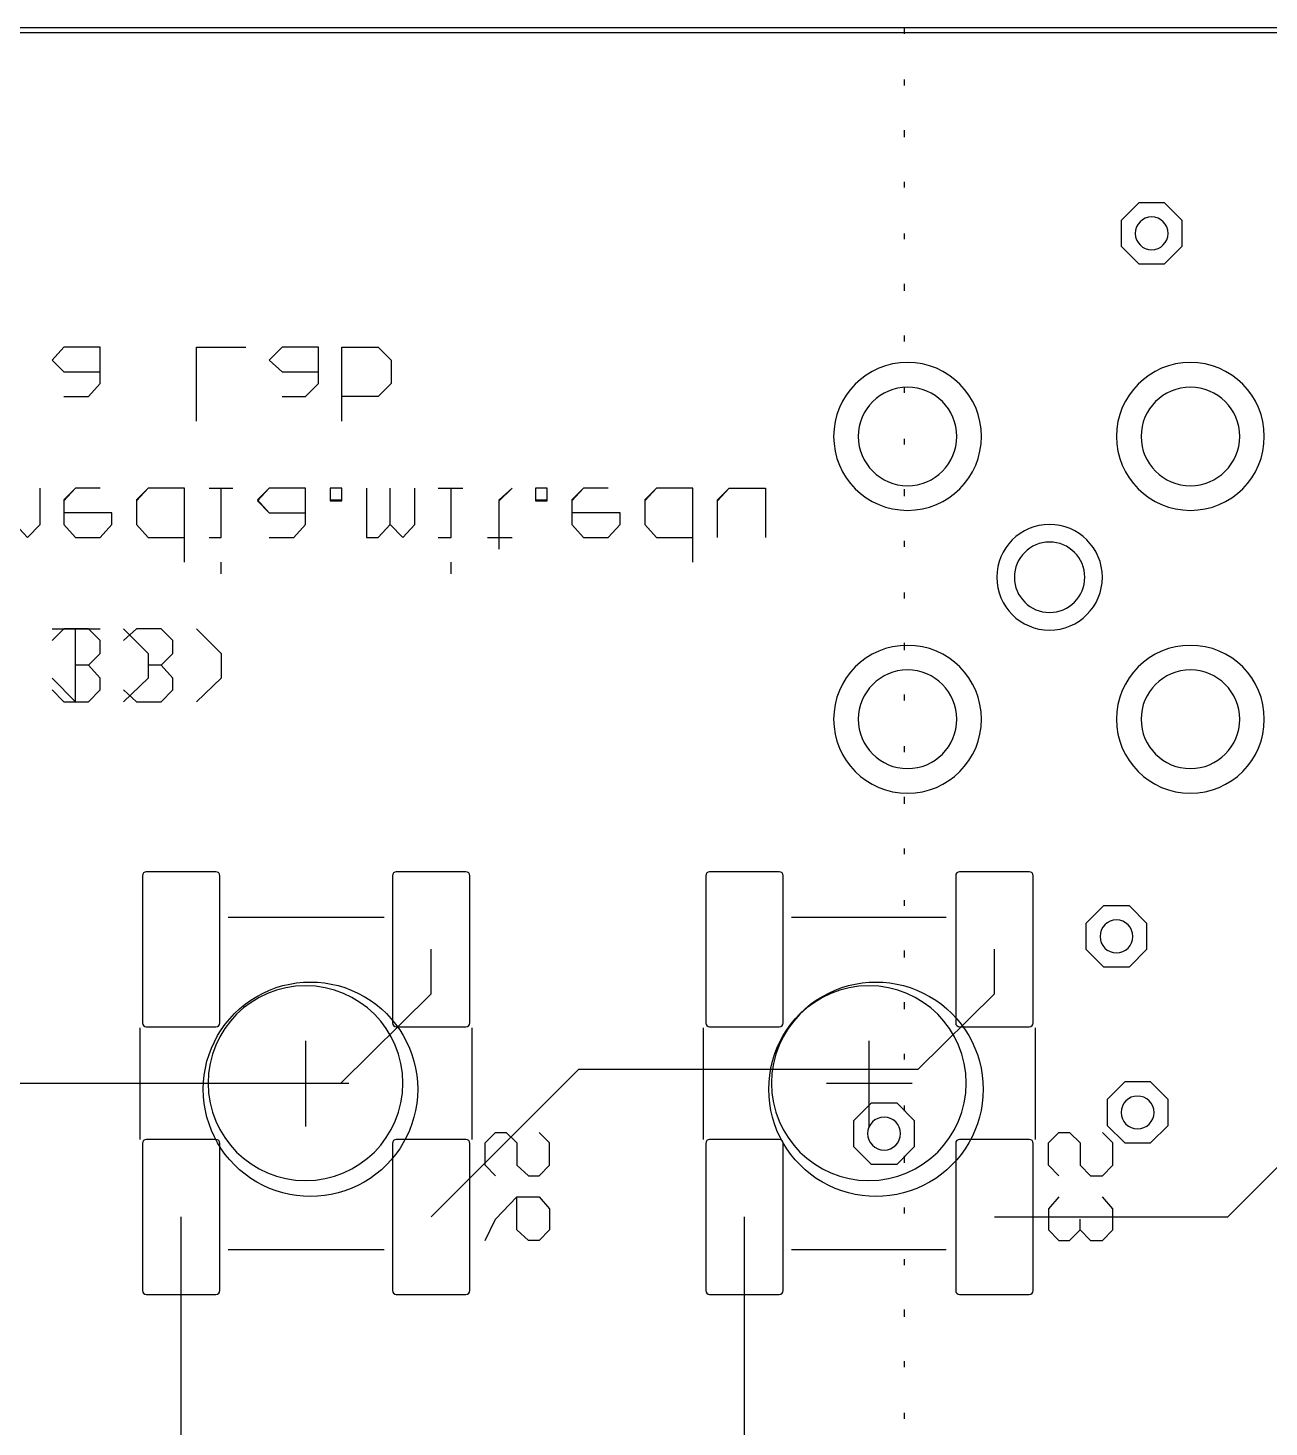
# Model space of a CAD drawing. Extents: x 82 to 213, y 78 to 137.
# Drawn here: x 114.01 to 136.4, y 111.71 to 136.94 of the extents above; entities that cross this region are included whole.
import ezdxf

# ---------------------------------------------------------------- set-up
doc = ezdxf.new("R2010")
doc.units = 0
for name, color, linetype in [('Circuit_2013-04-18', 7, 'CONTINUOUS'), ('Circuit_2013-08-08', 7, 'CONTINUOUS'), ('Cutout', 7, 'CONTINUOUS'), ('Holes', 7, 'CONTINUOUS')]:
    doc.layers.add(name, color=color, linetype=linetype)

msp = doc.modelspace()

# ---------------------------------------------------------------- linework, layer by layer
at = {"layer": 'Circuit_2013-04-18', "color": 7}
for points in [[(210.439, 136.941278), (83.481333, 136.941278)], [(134.831667, 133.469944), (134.514167, 133.787444), (134.0485, 133.787444), (133.731, 133.469944), (133.731, 133.004278), (134.0485, 132.686778), (134.514167, 132.686778), (134.831667, 133.004278), (134.831667, 133.469944), (134.831667, 133.469944)], [(134.577667, 133.237111), (134.577667, 133.237111)], [(130.767667, 129.575278), (130.767667, 129.575278)], [(131.212167, 129.575278), (131.212167, 129.575278)], [(135.868833, 129.575278), (135.868833, 129.575278)], [(136.313333, 129.575278), (136.313333, 129.575278)], [(133.074833, 127.035278), (133.074833, 127.035278)], [(133.392333, 127.035278), (133.392333, 127.035278)], [(130.767667, 124.474111), (130.767667, 124.474111)], [(131.212167, 124.474111), (131.212167, 124.474111)], [(135.868833, 124.474111), (135.868833, 124.474111)], [(136.313333, 124.474111), (136.313333, 124.474111)], [(116.078, 121.652594), (116.078, 118.998294), (116.078, 118.998294)], [(117.40515, 121.722444), (116.14785, 121.722444)], [(117.475, 118.998294), (117.475, 121.652594)], [(120.5865, 121.652594), (120.5865, 118.998294), (120.5865, 118.998294)], [(121.91365, 121.722444), (120.65635, 121.722444)], [(121.9835, 118.998294), (121.9835, 121.652594)], [(126.238, 121.652594), (126.238, 118.998294), (126.238, 118.998294)], [(127.56515, 121.722444), (126.30785, 121.722444)], [(127.635, 118.998294), (127.635, 121.652594)], [(130.7465, 121.652594), (130.7465, 118.998294), (130.7465, 118.998294)], [(132.07365, 121.722444), (130.81635, 121.722444)], [(132.1435, 118.998294), (132.1435, 121.652594)], [(134.196667, 120.791111), (133.879167, 121.108611), (133.4135, 121.108611), (133.096, 120.791111), (133.096, 120.325444), (133.4135, 120.007944), (133.879167, 120.007944), (134.196667, 120.325444), (134.196667, 120.791111), (134.196667, 120.791111)], [(133.942667, 120.558278), (133.942667, 120.558278)], [(116.14785, 118.928444), (117.40515, 118.928444)], [(120.65635, 118.928444), (121.91365, 118.928444)], [(126.30785, 118.928444), (127.56515, 118.928444)], [(130.81635, 118.928444), (132.07365, 118.928444)], [(119.020167, 118.674444), (119.020167, 117.129278)], [(129.180167, 118.674444), (129.180167, 117.129278)], [(118.258167, 117.912444), (119.803333, 117.912444)], [(128.418167, 117.912444), (129.963333, 117.912444)], [(134.577667, 117.616111), (134.260167, 117.933611), (133.7945, 117.933611), (133.477, 117.616111), (133.477, 117.150444), (133.7945, 116.832944), (134.260167, 116.832944), (134.577667, 117.150444), (134.577667, 117.616111), (134.577667, 117.616111)], [(130.005667, 117.235111), (129.688167, 117.552611), (129.2225, 117.552611), (128.905, 117.235111), (128.905, 116.769444), (129.2225, 116.451944), (129.688167, 116.451944), (130.005667, 116.769444), (130.005667, 117.235111), (130.005667, 117.235111)], [(134.323667, 117.383278), (134.323667, 117.383278)], [(116.078, 116.826594), (116.078, 114.172294), (116.078, 114.172294)], [(117.40515, 116.896444), (116.14785, 116.896444)], [(117.475, 114.172294), (117.475, 116.826594)], [(120.5865, 116.826594), (120.5865, 114.172294), (120.5865, 114.172294)], [(121.91365, 116.896444), (120.65635, 116.896444)], [(121.9835, 114.172294), (121.9835, 116.826594)], [(126.238, 116.826594), (126.238, 114.172294), (126.238, 114.172294)], [(127.56515, 116.896444), (126.30785, 116.896444)], [(127.635, 114.172294), (127.635, 116.826594)], [(129.751667, 117.002278), (129.751667, 117.002278)], [(130.7465, 116.826594), (130.7465, 114.172294), (130.7465, 114.172294)], [(132.07365, 116.896444), (130.81635, 116.896444)], [(132.1435, 114.172294), (132.1435, 116.826594)], [(116.14785, 114.102444), (117.40515, 114.102444)], [(120.65635, 114.102444), (121.91365, 114.102444)], [(126.30785, 114.102444), (127.56515, 114.102444)], [(130.81635, 114.102444), (132.07365, 114.102444)]]:
    msp.add_lwpolyline(points, dxfattribs=at)
at = {"layer": 'Circuit_2013-04-18', "color": 1}
for points in [[(129.921, 136.941278), (129.815167, 136.941278), (129.815167, 136.835444)], [(130.831167, 136.941278), (130.7465, 136.941278)], [(131.7625, 136.941278), (131.656667, 136.941278)], [(132.672667, 136.941278), (132.566833, 136.941278)], [(133.582833, 136.941278), (133.477, 136.941278)], [(134.493, 136.941278), (134.408333, 136.941278)], [(135.424333, 136.941278), (135.3185, 136.941278)], [(136.3345, 136.941278), (136.228667, 136.941278)], [(129.815167, 136.009944), (129.815167, 135.904111)], [(129.815167, 135.099778), (129.815167, 134.972778)], [(129.815167, 134.168444), (129.815167, 134.062611)], [(129.815167, 133.237111), (129.815167, 133.131278)], [(129.815167, 132.326944), (129.815167, 132.199944)], [(129.815167, 131.395611), (129.815167, 131.289778)], [(114.659833, 130.294944), (115.104333, 130.294944), (115.316, 130.527778), (115.316, 131.183944), (114.659833, 131.183944), (114.448167, 130.951111), (114.659833, 130.739444), (115.316, 130.739444)], [(117.051667, 129.850444), (117.051667, 131.183944), (117.940667, 131.183944)], [(118.596833, 130.294944), (119.020167, 130.294944), (119.253, 130.527778), (119.253, 131.183944), (118.596833, 131.183944), (118.364, 130.951111), (118.596833, 130.739444), (119.253, 130.739444)], [(119.676333, 129.850444), (119.676333, 131.183944), (120.3325, 131.183944), (120.565333, 130.951111), (120.565333, 130.527778), (120.3325, 130.294944), (119.676333, 130.294944)], [(129.815167, 130.464278), (129.815167, 130.358444)], [(129.815167, 129.532944), (129.815167, 129.427111)], [(113.792, 127.987778), (114.003667, 127.754944), (114.2365, 127.987778), (114.2365, 128.643944)], [(115.316, 128.643944), (114.8715, 128.643944), (114.659833, 128.432278), (114.659833, 127.987778), (114.8715, 127.754944), (115.316, 127.754944), (115.527667, 127.987778), (115.527667, 128.199444), (114.659833, 128.199444)], [(116.84, 127.310444), (116.84, 128.643944), (116.183833, 128.643944), (115.972167, 128.432278), (115.972167, 127.987778), (116.183833, 127.754944), (116.84, 127.754944)], [(117.2845, 127.754944), (117.496167, 127.754944), (117.496167, 128.643944)], [(117.2845, 128.643944), (117.707833, 128.643944)], [(118.364, 127.754944), (118.8085, 127.754944), (119.020167, 127.987778), (119.020167, 128.643944), (118.364, 128.643944), (118.152333, 128.432278), (118.364, 128.199444), (119.020167, 128.199444)], [(119.464667, 128.643944), (119.464667, 128.432278), (119.676333, 128.432278), (119.676333, 128.643944), (119.464667, 128.643944)], [(120.120833, 128.643944), (120.120833, 127.754944), (120.3325, 127.754944), (120.544167, 127.987778), (120.544167, 128.643944)], [(120.544167, 127.987778), (120.777, 127.754944), (120.988667, 127.987778), (120.988667, 128.643944)], [(121.412, 127.754944), (121.644833, 127.754944), (121.644833, 128.643944)], [(121.412, 128.643944), (121.8565, 128.643944)], [(122.512667, 127.543278), (122.512667, 128.432278), (122.7455, 128.643944)], [(123.168833, 128.643944), (123.168833, 128.432278), (123.3805, 128.432278), (123.3805, 128.643944), (123.168833, 128.643944)], [(124.481167, 128.643944), (124.036667, 128.643944), (123.825, 128.432278), (123.825, 127.987778), (124.036667, 127.754944), (124.481167, 127.754944), (124.692833, 127.987778), (124.692833, 128.199444), (123.825, 128.199444)], [(126.005167, 127.310444), (126.005167, 128.643944), (125.349, 128.643944), (125.137333, 128.432278), (125.137333, 127.987778), (125.349, 127.754944), (126.005167, 127.754944)], [(126.449667, 127.754944), (126.449667, 128.432278), (126.661333, 128.643944), (127.3175, 128.643944), (127.3175, 127.754944)], [(129.815167, 128.622778), (129.815167, 128.495778)], [(122.301, 127.754944), (122.7455, 127.754944)], [(129.815167, 127.691444), (129.815167, 127.585611)], [(117.496167, 127.098778), (117.496167, 127.310444)], [(121.644833, 127.098778), (121.644833, 127.310444)], [(129.815167, 126.760111), (129.815167, 126.654278)], [(115.104333, 125.447778), (115.316, 125.659444), (115.316, 125.892278), (115.104333, 126.103944), (114.659833, 126.103944), (114.448167, 125.892278)], [(115.739333, 126.103944), (116.183833, 125.659444), (116.183833, 125.214944), (115.739333, 124.791611)], [(129.815167, 125.849944), (129.815167, 125.722944)], [(114.448167, 125.003278), (114.659833, 124.791611), (115.104333, 124.791611), (115.316, 125.003278), (115.316, 125.214944), (115.104333, 125.447778), (114.8715, 125.447778)], [(129.815167, 124.918611), (129.815167, 124.812778)], [(129.815167, 123.987278), (129.815167, 123.881444)], [(129.815167, 123.077111), (129.815167, 122.950111)], [(129.815167, 122.145778), (129.815167, 122.039944)], [(129.815167, 121.214444), (129.815167, 121.108611)], [(120.438333, 120.896944), (117.623167, 120.896944)], [(130.577167, 120.896944), (127.783167, 120.896944)], [(111.125, 115.499444), (113.538, 117.912444), (119.655167, 117.912444), (121.285, 119.521111), (121.285, 120.325444)], [(121.285, 115.499444), (123.952, 118.166444), (130.069167, 118.166444), (131.445, 119.521111), (131.445, 120.325444)], [(129.815167, 120.304278), (129.815167, 120.177278)], [(131.445, 115.499444), (135.657167, 115.499444), (138.070167, 117.912444), (142.345833, 117.912444), (144.758833, 120.325444)], [(129.815167, 119.372944), (129.815167, 119.267111)], [(116.035667, 116.896444), (116.035667, 118.907278)], [(122.025833, 116.896444), (122.025833, 118.907278)], [(126.195667, 116.896444), (126.195667, 118.907278)], [(132.185833, 116.896444), (132.185833, 118.907278)], [(129.815167, 118.441611), (129.815167, 118.335778)], [(120.777, 117.912444), (120.777, 117.912444)], [(130.937, 117.912444), (130.937, 117.912444)], [(129.815167, 117.510278), (129.815167, 117.404444)], [(122.449167, 116.240278), (122.258667, 116.430778), (122.258667, 116.832944), (122.449167, 117.023444), (122.639667, 117.023444), (122.830167, 116.832944), (122.830167, 116.430778), (123.041833, 116.240278), (123.232333, 116.240278), (123.422833, 116.430778), (123.422833, 116.832944), (123.232333, 117.023444)], [(132.609167, 116.240278), (132.418667, 116.430778), (132.418667, 116.832944), (132.609167, 117.023444), (132.799667, 117.023444), (132.990167, 116.832944), (132.990167, 116.430778), (133.180667, 116.240278), (133.392333, 116.240278), (133.582833, 116.430778), (133.582833, 116.832944), (133.392333, 117.023444)], [(129.815167, 116.600111), (129.815167, 116.473111)], [(122.258667, 115.076111), (122.449167, 115.457111), (122.830167, 115.859278), (123.232333, 115.859278), (123.422833, 115.647611), (123.422833, 115.266611), (123.232333, 115.076111), (123.041833, 115.076111), (122.830167, 115.266611), (122.830167, 115.859278)], [(132.609167, 115.859278), (132.418667, 115.647611), (132.418667, 115.266611), (132.609167, 115.076111), (132.799667, 115.076111), (132.990167, 115.266611), (132.990167, 115.457111)], [(132.990167, 115.266611), (133.180667, 115.076111), (133.392333, 115.076111), (133.582833, 115.266611), (133.582833, 115.647611), (133.392333, 115.859278)], [(129.815167, 115.668778), (129.815167, 115.562944)], [(116.7765, 110.165444), (116.7765, 115.499444)], [(126.9365, 110.165444), (126.9365, 115.499444)], [(120.438333, 114.906778), (117.623167, 114.906778)], [(130.577167, 114.906778), (127.783167, 114.906778)], [(129.815167, 114.737444), (129.815167, 114.631611)], [(129.815167, 113.827278), (129.815167, 113.700278)], [(129.815167, 112.895944), (129.815167, 112.790111)], [(129.815167, 111.964611), (129.815167, 111.858778)]]:
    msp.add_lwpolyline(points, dxfattribs=at)
at = {"layer": 'Circuit_2013-04-18', "color": 7}
for points in [[(134.281333, 133.533444), (134.117673, 133.533444), (133.985, 133.400772), (133.985, 133.237111)], [(134.577667, 133.237111), (134.577667, 133.400772), (134.444994, 133.533444), (134.281333, 133.533444)], [(133.985, 133.237111), (133.985, 133.07345), (134.117673, 132.940778), (134.281333, 132.940778)], [(134.281333, 132.940778), (134.444994, 132.940778), (134.577667, 133.07345), (134.577667, 133.237111)], [(129.878667, 130.908778), (129.142196, 130.908778), (128.545167, 130.311748), (128.545167, 129.575278)], [(131.212167, 129.575278), (131.212167, 130.311748), (130.615137, 130.908778), (129.878667, 130.908778)], [(134.979833, 130.908778), (134.243363, 130.908778), (133.646333, 130.311748), (133.646333, 129.575278)], [(136.313333, 129.575278), (136.313333, 130.311748), (135.716304, 130.908778), (134.979833, 130.908778)], [(129.878667, 130.464278), (129.387685, 130.464278), (128.989667, 130.066257), (128.989667, 129.575278)], [(130.767667, 129.575278), (130.767667, 130.066257), (130.369646, 130.464278), (129.878667, 130.464278)], [(134.979833, 130.464278), (134.488851, 130.464278), (134.090833, 130.066257), (134.090833, 129.575278)], [(135.868833, 129.575278), (135.868833, 130.066257), (135.470813, 130.464278), (134.979833, 130.464278)], [(128.545167, 129.575278), (128.545167, 128.838808), (129.142196, 128.241778), (129.878667, 128.241778)], [(128.989667, 129.575278), (128.989667, 129.084296), (129.387685, 128.686278), (129.878667, 128.686278)], [(129.878667, 128.241778), (130.615137, 128.241778), (131.212167, 128.838808), (131.212167, 129.575278)], [(129.878667, 128.686278), (130.369646, 128.686278), (130.767667, 129.084296), (130.767667, 129.575278)], [(133.646333, 129.575278), (133.646333, 128.838808), (134.243363, 128.241778), (134.979833, 128.241778)], [(134.090833, 129.575278), (134.090833, 129.084296), (134.488851, 128.686278), (134.979833, 128.686278)], [(134.979833, 128.241778), (135.716304, 128.241778), (136.313333, 128.838808), (136.313333, 129.575278)], [(134.979833, 128.686278), (135.470813, 128.686278), (135.868833, 129.084296), (135.868833, 129.575278)], [(132.439833, 127.987778), (131.913782, 127.987778), (131.487333, 127.561329), (131.487333, 127.035278)], [(133.392333, 127.035278), (133.392333, 127.561329), (132.965884, 127.987778), (132.439833, 127.987778)], [(132.439833, 127.670278), (132.08913, 127.670278), (131.804833, 127.385978), (131.804833, 127.035278)], [(133.074833, 127.035278), (133.074833, 127.385978), (132.790534, 127.670278), (132.439833, 127.670278)], [(131.487333, 127.035278), (131.487333, 126.509227), (131.913782, 126.082778), (132.439833, 126.082778)], [(131.804833, 127.035278), (131.804833, 126.684574), (132.08913, 126.400278), (132.439833, 126.400278)], [(132.439833, 126.082778), (132.965884, 126.082778), (133.392333, 126.509227), (133.392333, 127.035278)], [(132.439833, 126.400278), (132.790534, 126.400278), (133.074833, 126.684574), (133.074833, 127.035278)], [(129.878667, 125.807611), (129.142196, 125.807611), (128.545167, 125.210581), (128.545167, 124.474111)], [(131.212167, 124.474111), (131.212167, 125.210581), (130.615137, 125.807611), (129.878667, 125.807611)], [(134.979833, 125.807611), (134.243363, 125.807611), (133.646333, 125.210581), (133.646333, 124.474111)], [(136.313333, 124.474111), (136.313333, 125.210581), (135.716304, 125.807611), (134.979833, 125.807611)], [(129.878667, 125.363111), (129.387685, 125.363111), (128.989667, 124.96509), (128.989667, 124.474111)], [(130.767667, 124.474111), (130.767667, 124.96509), (130.369646, 125.363111), (129.878667, 125.363111)], [(134.979833, 125.363111), (134.488851, 125.363111), (134.090833, 124.96509), (134.090833, 124.474111)], [(135.868833, 124.474111), (135.868833, 124.96509), (135.470813, 125.363111), (134.979833, 125.363111)], [(128.545167, 124.474111), (128.545167, 123.737641), (129.142196, 123.140611), (129.878667, 123.140611)], [(128.989667, 124.474111), (128.989667, 123.983129), (129.387685, 123.585111), (129.878667, 123.585111)], [(129.878667, 123.140611), (130.615137, 123.140611), (131.212167, 123.737641), (131.212167, 124.474111)], [(129.878667, 123.585111), (130.369646, 123.585111), (130.767667, 123.983129), (130.767667, 124.474111)], [(133.646333, 124.474111), (133.646333, 123.737641), (134.243363, 123.140611), (134.979833, 123.140611)], [(134.090833, 124.474111), (134.090833, 123.983129), (134.488851, 123.585111), (134.979833, 123.585111)], [(134.979833, 123.140611), (135.716304, 123.140611), (136.313333, 123.737641), (136.313333, 124.474111)], [(134.979833, 123.585111), (135.470813, 123.585111), (135.868833, 123.983129), (135.868833, 124.474111)], [(116.14785, 121.722444), (116.109273, 121.722444), (116.078, 121.691171), (116.078, 121.652594)], [(117.475, 121.652594), (117.475, 121.691171), (117.443727, 121.722444), (117.40515, 121.722444)], [(120.65635, 121.722444), (120.617773, 121.722444), (120.5865, 121.691171), (120.5865, 121.652594)], [(121.9835, 121.652594), (121.9835, 121.691171), (121.952227, 121.722444), (121.91365, 121.722444)], [(126.30785, 121.722444), (126.269273, 121.722444), (126.238, 121.691171), (126.238, 121.652594)], [(127.635, 121.652594), (127.635, 121.691171), (127.603727, 121.722444), (127.56515, 121.722444)], [(130.81635, 121.722444), (130.777773, 121.722444), (130.7465, 121.691171), (130.7465, 121.652594)], [(132.1435, 121.652594), (132.1435, 121.691171), (132.112227, 121.722444), (132.07365, 121.722444)], [(133.646333, 120.854611), (133.482673, 120.854611), (133.35, 120.721938), (133.35, 120.558278)], [(133.942667, 120.558278), (133.942667, 120.721938), (133.809994, 120.854611), (133.646333, 120.854611)], [(133.35, 120.558278), (133.35, 120.394617), (133.482673, 120.261944), (133.646333, 120.261944)], [(133.646333, 120.261944), (133.809994, 120.261944), (133.942667, 120.394617), (133.942667, 120.558278)], [(116.078, 118.998294), (116.078, 118.959717), (116.109273, 118.928444), (116.14785, 118.928444)], [(117.40515, 118.928444), (117.443727, 118.928444), (117.475, 118.959717), (117.475, 118.998294)], [(120.5865, 118.998294), (120.5865, 118.959717), (120.617773, 118.928444), (120.65635, 118.928444)], [(121.91365, 118.928444), (121.952227, 118.928444), (121.9835, 118.959717), (121.9835, 118.998294)], [(126.238, 118.998294), (126.238, 118.959717), (126.269273, 118.928444), (126.30785, 118.928444)], [(127.56515, 118.928444), (127.603727, 118.928444), (127.635, 118.959717), (127.635, 118.998294)], [(130.7465, 118.998294), (130.7465, 118.959717), (130.777773, 118.928444), (130.81635, 118.928444)], [(132.07365, 118.928444), (132.112227, 118.928444), (132.1435, 118.959717), (132.1435, 118.998294)], [(134.027333, 117.679611), (133.863673, 117.679611), (133.731, 117.546938), (133.731, 117.383278)], [(134.323667, 117.383278), (134.323667, 117.546938), (134.190994, 117.679611), (134.027333, 117.679611)], [(133.731, 117.383278), (133.731, 117.219617), (133.863673, 117.086944), (134.027333, 117.086944)], [(134.027333, 117.086944), (134.190994, 117.086944), (134.323667, 117.219617), (134.323667, 117.383278)], [(129.455333, 117.298611), (129.291673, 117.298611), (129.159, 117.165938), (129.159, 117.002278)], [(129.751667, 117.002278), (129.751667, 117.165938), (129.618994, 117.298611), (129.455333, 117.298611)], [(116.14785, 116.896444), (116.109273, 116.896444), (116.078, 116.865171), (116.078, 116.826594)], [(117.475, 116.826594), (117.475, 116.865171), (117.443727, 116.896444), (117.40515, 116.896444)], [(120.65635, 116.896444), (120.617773, 116.896444), (120.5865, 116.865171), (120.5865, 116.826594)], [(121.9835, 116.826594), (121.9835, 116.865171), (121.952227, 116.896444), (121.91365, 116.896444)], [(126.30785, 116.896444), (126.269273, 116.896444), (126.238, 116.865171), (126.238, 116.826594)], [(127.635, 116.826594), (127.635, 116.865171), (127.603727, 116.896444), (127.56515, 116.896444)], [(129.159, 117.002278), (129.159, 116.838617), (129.291673, 116.705944), (129.455333, 116.705944)], [(129.455333, 116.705944), (129.618994, 116.705944), (129.751667, 116.838617), (129.751667, 117.002278)], [(130.81635, 116.896444), (130.777773, 116.896444), (130.7465, 116.865171), (130.7465, 116.826594)], [(132.1435, 116.826594), (132.1435, 116.865171), (132.112227, 116.896444), (132.07365, 116.896444)], [(116.078, 114.172294), (116.078, 114.133717), (116.109273, 114.102444), (116.14785, 114.102444)], [(117.40515, 114.102444), (117.443727, 114.102444), (117.475, 114.133717), (117.475, 114.172294)], [(120.5865, 114.172294), (120.5865, 114.133717), (120.617773, 114.102444), (120.65635, 114.102444)], [(121.91365, 114.102444), (121.952227, 114.102444), (121.9835, 114.133717), (121.9835, 114.172294)], [(126.238, 114.172294), (126.238, 114.133717), (126.269273, 114.102444), (126.30785, 114.102444)], [(127.56515, 114.102444), (127.603727, 114.102444), (127.635, 114.133717), (127.635, 114.172294)], [(130.7465, 114.172294), (130.7465, 114.133717), (130.777773, 114.102444), (130.81635, 114.102444)], [(132.07365, 114.102444), (132.112227, 114.102444), (132.1435, 114.133717), (132.1435, 114.172294)]]:
    msp.add_open_spline(points, degree=3, dxfattribs=at)
at = {"layer": 'Circuit_2013-04-18', "color": 1}
for points in [[(119.020167, 119.669278), (118.049895, 119.669278), (117.263333, 118.882716), (117.263333, 117.912444)], [(120.777, 117.912444), (120.777, 118.882716), (119.990438, 119.669278), (119.020167, 119.669278)], [(129.180167, 119.669278), (128.209895, 119.669278), (127.423333, 118.882716), (127.423333, 117.912444)], [(130.937, 117.912444), (130.937, 118.882716), (130.150438, 119.669278), (129.180167, 119.669278)], [(117.263333, 117.912444), (117.263333, 116.942173), (118.049895, 116.155611), (119.020167, 116.155611)], [(119.020167, 116.155611), (119.990438, 116.155611), (120.777, 116.942173), (120.777, 117.912444)], [(127.423333, 117.912444), (127.423333, 116.942173), (128.209895, 116.155611), (129.180167, 116.155611)], [(129.180167, 116.155611), (130.150438, 116.155611), (130.937, 116.942173), (130.937, 117.912444)]]:
    msp.add_open_spline(points, degree=3, dxfattribs=at)
at = {"layer": 'Circuit_2013-08-08', "color": 7}
for points in [[(210.439, 136.941278), (83.481333, 136.941278)], [(134.831667, 133.469944), (134.514167, 133.787444), (134.0485, 133.787444), (133.731, 133.469944), (133.731, 133.004278), (134.0485, 132.686778), (134.514167, 132.686778), (134.831667, 133.004278), (134.831667, 133.469944), (134.831667, 133.469944)], [(134.577667, 133.237111), (134.577667, 133.237111)], [(130.767667, 129.575278), (130.767667, 129.575278)], [(131.212167, 129.575278), (131.212167, 129.575278)], [(135.868833, 129.575278), (135.868833, 129.575278)], [(136.313333, 129.575278), (136.313333, 129.575278)], [(133.074833, 127.035278), (133.074833, 127.035278)], [(133.392333, 127.035278), (133.392333, 127.035278)], [(130.767667, 124.474111), (130.767667, 124.474111)], [(131.212167, 124.474111), (131.212167, 124.474111)], [(135.868833, 124.474111), (135.868833, 124.474111)], [(136.313333, 124.474111), (136.313333, 124.474111)], [(116.078, 121.652594), (116.078, 118.998294), (116.078, 118.998294)], [(117.40515, 121.722444), (116.14785, 121.722444)], [(117.475, 118.998294), (117.475, 121.652594)], [(120.5865, 121.652594), (120.5865, 118.998294), (120.5865, 118.998294)], [(121.91365, 121.722444), (120.65635, 121.722444)], [(121.9835, 118.998294), (121.9835, 121.652594)], [(126.238, 121.652594), (126.238, 118.998294), (126.238, 118.998294)], [(127.56515, 121.722444), (126.30785, 121.722444)], [(127.635, 118.998294), (127.635, 121.652594)], [(130.7465, 121.652594), (130.7465, 118.998294), (130.7465, 118.998294)], [(132.07365, 121.722444), (130.81635, 121.722444)], [(132.1435, 118.998294), (132.1435, 121.652594)], [(134.196667, 120.791111), (133.879167, 121.108611), (133.4135, 121.108611), (133.096, 120.791111), (133.096, 120.325444), (133.4135, 120.007944), (133.879167, 120.007944), (134.196667, 120.325444), (134.196667, 120.791111), (134.196667, 120.791111)], [(133.942667, 120.558278), (133.942667, 120.558278)], [(116.14785, 118.928444), (117.40515, 118.928444)], [(120.65635, 118.928444), (121.91365, 118.928444)], [(126.30785, 118.928444), (127.56515, 118.928444)], [(130.81635, 118.928444), (132.07365, 118.928444)], [(119.020167, 118.674444), (119.020167, 117.129278)], [(129.180167, 118.674444), (129.180167, 117.129278)], [(118.258167, 117.912444), (119.803333, 117.912444)], [(128.418167, 117.912444), (129.963333, 117.912444)], [(134.577667, 117.616111), (134.260167, 117.933611), (133.7945, 117.933611), (133.477, 117.616111), (133.477, 117.150444), (133.7945, 116.832944), (134.260167, 116.832944), (134.577667, 117.150444), (134.577667, 117.616111), (134.577667, 117.616111)], [(130.005667, 117.235111), (129.688167, 117.552611), (129.2225, 117.552611), (128.905, 117.235111), (128.905, 116.769444), (129.2225, 116.451944), (129.688167, 116.451944), (130.005667, 116.769444), (130.005667, 117.235111), (130.005667, 117.235111)], [(134.323667, 117.383278), (134.323667, 117.383278)], [(116.078, 116.826594), (116.078, 114.172294), (116.078, 114.172294)], [(117.40515, 116.896444), (116.14785, 116.896444)], [(117.475, 114.172294), (117.475, 116.826594)], [(120.5865, 116.826594), (120.5865, 114.172294), (120.5865, 114.172294)], [(121.91365, 116.896444), (120.65635, 116.896444)], [(121.9835, 114.172294), (121.9835, 116.826594)], [(126.238, 116.826594), (126.238, 114.172294), (126.238, 114.172294)], [(127.56515, 116.896444), (126.30785, 116.896444)], [(127.635, 114.172294), (127.635, 116.826594)], [(129.751667, 117.002278), (129.751667, 117.002278)], [(130.7465, 116.826594), (130.7465, 114.172294), (130.7465, 114.172294)], [(132.07365, 116.896444), (130.81635, 116.896444)], [(132.1435, 114.172294), (132.1435, 116.826594)], [(116.14785, 114.102444), (117.40515, 114.102444)], [(120.65635, 114.102444), (121.91365, 114.102444)], [(126.30785, 114.102444), (127.56515, 114.102444)], [(130.81635, 114.102444), (132.07365, 114.102444)]]:
    msp.add_lwpolyline(points, dxfattribs=at)
at = {"layer": 'Circuit_2013-08-08', "color": 1}
for points in [[(129.921, 136.941278), (129.815167, 136.941278), (129.815167, 136.835444)], [(130.831167, 136.941278), (130.7465, 136.941278)], [(131.7625, 136.941278), (131.656667, 136.941278)], [(132.672667, 136.941278), (132.566833, 136.941278)], [(133.582833, 136.941278), (133.477, 136.941278)], [(134.493, 136.941278), (134.408333, 136.941278)], [(135.424333, 136.941278), (135.3185, 136.941278)], [(136.3345, 136.941278), (136.228667, 136.941278)], [(129.815167, 136.009944), (129.815167, 135.904111)], [(129.815167, 135.099778), (129.815167, 134.972778)], [(129.815167, 134.168444), (129.815167, 134.062611)], [(129.815167, 133.237111), (129.815167, 133.131278)], [(129.815167, 132.326944), (129.815167, 132.199944)], [(129.815167, 131.395611), (129.815167, 131.289778)], [(114.659833, 130.294944), (115.104333, 130.294944), (115.316, 130.527778), (115.316, 131.183944), (114.659833, 131.183944), (114.448167, 130.951111), (114.659833, 130.739444), (115.316, 130.739444)], [(117.051667, 129.850444), (117.051667, 131.183944), (117.940667, 131.183944)], [(118.596833, 130.294944), (119.020167, 130.294944), (119.253, 130.527778), (119.253, 131.183944), (118.596833, 131.183944), (118.364, 130.951111), (118.596833, 130.739444), (119.253, 130.739444)], [(119.676333, 129.850444), (119.676333, 131.183944), (120.3325, 131.183944), (120.565333, 130.951111), (120.565333, 130.527778), (120.3325, 130.294944), (119.676333, 130.294944)], [(129.815167, 130.464278), (129.815167, 130.358444)], [(129.815167, 129.532944), (129.815167, 129.427111)], [(113.792, 127.987778), (114.003667, 127.754944), (114.2365, 127.987778), (114.2365, 128.643944)], [(115.316, 128.643944), (114.8715, 128.643944), (114.659833, 128.411111), (114.659833, 127.987778), (114.8715, 127.754944), (115.316, 127.754944), (115.527667, 127.987778), (115.527667, 128.199444), (114.659833, 128.199444)], [(116.84, 127.310444), (116.84, 128.643944), (116.183833, 128.643944), (115.972167, 128.411111), (115.972167, 127.987778), (116.183833, 127.754944), (116.84, 127.754944)], [(117.2845, 127.754944), (117.496167, 127.754944), (117.496167, 128.643944)], [(117.2845, 128.643944), (117.707833, 128.643944)], [(118.364, 127.754944), (118.8085, 127.754944), (119.020167, 127.987778), (119.020167, 128.643944), (118.364, 128.643944), (118.152333, 128.411111), (118.364, 128.199444), (119.020167, 128.199444)], [(119.464667, 128.643944), (119.464667, 128.411111), (119.676333, 128.411111), (119.676333, 128.643944), (119.464667, 128.643944)], [(120.120833, 128.643944), (120.120833, 127.754944), (120.3325, 127.754944), (120.544167, 127.987778), (120.544167, 128.643944)], [(120.544167, 127.987778), (120.777, 127.754944), (120.988667, 127.987778), (120.988667, 128.643944)], [(121.412, 127.754944), (121.644833, 127.754944), (121.644833, 128.643944)], [(121.412, 128.643944), (121.8565, 128.643944)], [(122.512667, 127.543278), (122.512667, 128.411111), (122.7455, 128.643944)], [(123.168833, 128.643944), (123.168833, 128.411111), (123.3805, 128.411111), (123.3805, 128.643944), (123.168833, 128.643944)], [(124.481167, 128.643944), (124.036667, 128.643944), (123.825, 128.411111), (123.825, 127.987778), (124.036667, 127.754944), (124.481167, 127.754944), (124.692833, 127.987778), (124.692833, 128.199444), (123.825, 128.199444)], [(126.005167, 127.310444), (126.005167, 128.643944), (125.349, 128.643944), (125.137333, 128.411111), (125.137333, 127.987778), (125.349, 127.754944), (126.005167, 127.754944)], [(126.449667, 127.754944), (126.449667, 128.411111), (126.661333, 128.643944), (127.3175, 128.643944), (127.3175, 127.754944)], [(129.815167, 128.622778), (129.815167, 128.495778)], [(122.301, 127.754944), (122.7455, 127.754944)], [(129.815167, 127.691444), (129.815167, 127.585611)], [(117.496167, 127.098778), (117.496167, 127.310444)], [(121.644833, 127.098778), (121.644833, 127.310444)], [(129.815167, 126.760111), (129.815167, 126.654278)], [(114.448167, 125.214944), (114.8715, 124.791611), (114.8715, 126.103944)], [(114.448167, 126.103944), (115.316, 126.103944)], [(116.416667, 125.447778), (116.628333, 125.659444), (116.628333, 125.892278), (116.416667, 126.103944), (115.972167, 126.103944), (115.739333, 125.892278)], [(117.051667, 126.103944), (117.496167, 125.659444), (117.496167, 125.214944), (117.051667, 124.791611)], [(129.815167, 125.849944), (129.815167, 125.722944)], [(115.739333, 125.003278), (115.972167, 124.791611), (116.416667, 124.791611), (116.628333, 125.003278), (116.628333, 125.214944), (116.416667, 125.447778), (116.183833, 125.447778)], [(129.815167, 124.918611), (129.815167, 124.812778)], [(129.815167, 123.987278), (129.815167, 123.881444)], [(129.815167, 123.077111), (129.815167, 122.950111)], [(129.815167, 122.145778), (129.815167, 122.039944)], [(129.815167, 121.214444), (129.815167, 121.108611)], [(120.438333, 120.896944), (117.623167, 120.896944)], [(130.577167, 120.896944), (127.783167, 120.896944)], [(111.125, 115.499444), (113.538, 117.912444), (119.655167, 117.912444), (121.285, 119.521111), (121.285, 120.325444)], [(121.285, 115.499444), (123.952, 118.166444), (130.069167, 118.166444), (131.445, 119.521111), (131.445, 120.325444)], [(129.815167, 120.304278), (129.815167, 120.177278)], [(131.445, 115.499444), (135.657167, 115.499444), (138.070167, 117.912444), (142.345833, 117.912444), (144.758833, 120.325444)], [(129.815167, 119.372944), (129.815167, 119.245944)], [(116.035667, 116.896444), (116.035667, 118.907278)], [(122.025833, 116.896444), (122.025833, 118.907278)], [(126.195667, 116.896444), (126.195667, 118.907278)], [(132.185833, 116.896444), (132.185833, 118.907278)], [(129.815167, 118.441611), (129.815167, 118.335778)], [(120.777, 117.912444), (120.777, 117.912444)], [(130.937, 117.912444), (130.937, 117.912444)], [(129.815167, 117.510278), (129.815167, 117.404444)], [(122.449167, 116.240278), (122.258667, 116.430778), (122.258667, 116.832944), (122.449167, 117.023444), (122.639667, 117.023444), (122.830167, 116.832944), (122.830167, 116.430778), (123.041833, 116.240278), (123.232333, 116.240278), (123.422833, 116.430778), (123.422833, 116.832944), (123.232333, 117.023444)], [(132.609167, 116.240278), (132.418667, 116.430778), (132.418667, 116.832944), (132.609167, 117.023444), (132.799667, 117.023444), (132.990167, 116.832944), (132.990167, 116.430778), (133.180667, 116.240278), (133.392333, 116.240278), (133.582833, 116.430778), (133.582833, 116.832944), (133.392333, 117.023444)], [(129.815167, 116.600111), (129.815167, 116.473111)], [(122.258667, 115.076111), (122.449167, 115.457111), (122.830167, 115.859278), (123.232333, 115.859278), (123.422833, 115.647611), (123.422833, 115.266611), (123.232333, 115.076111), (123.041833, 115.076111), (122.830167, 115.266611), (122.830167, 115.859278)], [(132.609167, 115.859278), (132.418667, 115.647611), (132.418667, 115.266611), (132.609167, 115.076111), (132.799667, 115.076111), (132.990167, 115.266611), (132.990167, 115.457111)], [(132.990167, 115.266611), (133.180667, 115.076111), (133.392333, 115.076111), (133.582833, 115.266611), (133.582833, 115.647611), (133.392333, 115.859278)], [(129.815167, 115.668778), (129.815167, 115.562944)], [(116.7765, 110.165444), (116.7765, 115.499444)], [(126.9365, 110.165444), (126.9365, 115.499444)], [(120.438333, 114.906778), (117.623167, 114.906778)], [(130.577167, 114.906778), (127.783167, 114.906778)], [(129.815167, 114.737444), (129.815167, 114.631611)], [(129.815167, 113.827278), (129.815167, 113.700278)], [(129.815167, 112.895944), (129.815167, 112.790111)], [(129.815167, 111.964611), (129.815167, 111.858778)]]:
    msp.add_lwpolyline(points, dxfattribs=at)
at = {"layer": 'Circuit_2013-08-08', "color": 7}
for points in [[(134.281333, 133.533444), (134.117673, 133.533444), (133.985, 133.400772), (133.985, 133.237111)], [(134.577667, 133.237111), (134.577667, 133.400772), (134.444994, 133.533444), (134.281333, 133.533444)], [(133.985, 133.237111), (133.985, 133.07345), (134.117673, 132.940778), (134.281333, 132.940778)], [(134.281333, 132.940778), (134.444994, 132.940778), (134.577667, 133.07345), (134.577667, 133.237111)], [(129.878667, 130.908778), (129.142196, 130.908778), (128.545167, 130.311748), (128.545167, 129.575278)], [(131.212167, 129.575278), (131.212167, 130.311748), (130.615137, 130.908778), (129.878667, 130.908778)], [(134.979833, 130.908778), (134.243363, 130.908778), (133.646333, 130.311748), (133.646333, 129.575278)], [(136.313333, 129.575278), (136.313333, 130.311748), (135.716304, 130.908778), (134.979833, 130.908778)], [(129.878667, 130.464278), (129.387685, 130.464278), (128.989667, 130.066257), (128.989667, 129.575278)], [(130.767667, 129.575278), (130.767667, 130.066257), (130.369646, 130.464278), (129.878667, 130.464278)], [(134.979833, 130.464278), (134.488851, 130.464278), (134.090833, 130.066257), (134.090833, 129.575278)], [(135.868833, 129.575278), (135.868833, 130.066257), (135.470813, 130.464278), (134.979833, 130.464278)], [(128.545167, 129.575278), (128.545167, 128.838808), (129.142196, 128.241778), (129.878667, 128.241778)], [(128.989667, 129.575278), (128.989667, 129.084296), (129.387685, 128.686278), (129.878667, 128.686278)], [(129.878667, 128.241778), (130.615137, 128.241778), (131.212167, 128.838808), (131.212167, 129.575278)], [(129.878667, 128.686278), (130.369646, 128.686278), (130.767667, 129.084296), (130.767667, 129.575278)], [(133.646333, 129.575278), (133.646333, 128.838808), (134.243363, 128.241778), (134.979833, 128.241778)], [(134.090833, 129.575278), (134.090833, 129.084296), (134.488851, 128.686278), (134.979833, 128.686278)], [(134.979833, 128.241778), (135.716304, 128.241778), (136.313333, 128.838808), (136.313333, 129.575278)], [(134.979833, 128.686278), (135.470813, 128.686278), (135.868833, 129.084296), (135.868833, 129.575278)], [(132.439833, 127.987778), (131.913782, 127.987778), (131.487333, 127.561329), (131.487333, 127.035278)], [(133.392333, 127.035278), (133.392333, 127.561329), (132.965884, 127.987778), (132.439833, 127.987778)], [(132.439833, 127.670278), (132.08913, 127.670278), (131.804833, 127.385978), (131.804833, 127.035278)], [(133.074833, 127.035278), (133.074833, 127.385978), (132.790534, 127.670278), (132.439833, 127.670278)], [(131.487333, 127.035278), (131.487333, 126.509227), (131.913782, 126.082778), (132.439833, 126.082778)], [(131.804833, 127.035278), (131.804833, 126.684577), (132.08913, 126.400278), (132.439833, 126.400278)], [(132.439833, 126.082778), (132.965884, 126.082778), (133.392333, 126.509227), (133.392333, 127.035278)], [(132.439833, 126.400278), (132.790534, 126.400278), (133.074833, 126.684577), (133.074833, 127.035278)], [(129.878667, 125.807611), (129.142196, 125.807611), (128.545167, 125.210581), (128.545167, 124.474111)], [(131.212167, 124.474111), (131.212167, 125.210581), (130.615137, 125.807611), (129.878667, 125.807611)], [(134.979833, 125.807611), (134.243363, 125.807611), (133.646333, 125.210581), (133.646333, 124.474111)], [(136.313333, 124.474111), (136.313333, 125.210581), (135.716304, 125.807611), (134.979833, 125.807611)], [(129.878667, 125.363111), (129.387685, 125.363111), (128.989667, 124.96509), (128.989667, 124.474111)], [(130.767667, 124.474111), (130.767667, 124.96509), (130.369646, 125.363111), (129.878667, 125.363111)], [(134.979833, 125.363111), (134.488851, 125.363111), (134.090833, 124.96509), (134.090833, 124.474111)], [(135.868833, 124.474111), (135.868833, 124.96509), (135.470813, 125.363111), (134.979833, 125.363111)], [(128.545167, 124.474111), (128.545167, 123.737641), (129.142196, 123.140611), (129.878667, 123.140611)], [(128.989667, 124.474111), (128.989667, 123.983129), (129.387685, 123.585111), (129.878667, 123.585111)], [(129.878667, 123.140611), (130.615137, 123.140611), (131.212167, 123.737641), (131.212167, 124.474111)], [(129.878667, 123.585111), (130.369646, 123.585111), (130.767667, 123.983129), (130.767667, 124.474111)], [(133.646333, 124.474111), (133.646333, 123.737641), (134.243363, 123.140611), (134.979833, 123.140611)], [(134.090833, 124.474111), (134.090833, 123.983129), (134.488851, 123.585111), (134.979833, 123.585111)], [(134.979833, 123.140611), (135.716304, 123.140611), (136.313333, 123.737641), (136.313333, 124.474111)], [(134.979833, 123.585111), (135.470813, 123.585111), (135.868833, 123.983129), (135.868833, 124.474111)], [(116.14785, 121.722444), (116.109273, 121.722444), (116.078, 121.691171), (116.078, 121.652594)], [(117.475, 121.652594), (117.475, 121.691171), (117.443727, 121.722444), (117.40515, 121.722444)], [(120.65635, 121.722444), (120.617773, 121.722444), (120.5865, 121.691171), (120.5865, 121.652594)], [(121.9835, 121.652594), (121.9835, 121.691171), (121.952227, 121.722444), (121.91365, 121.722444)], [(126.30785, 121.722444), (126.269273, 121.722444), (126.238, 121.691171), (126.238, 121.652594)], [(127.635, 121.652594), (127.635, 121.691171), (127.603727, 121.722444), (127.56515, 121.722444)], [(130.81635, 121.722444), (130.777773, 121.722444), (130.7465, 121.691171), (130.7465, 121.652594)], [(132.1435, 121.652594), (132.1435, 121.691171), (132.112227, 121.722444), (132.07365, 121.722444)], [(133.646333, 120.854611), (133.482673, 120.854611), (133.35, 120.721938), (133.35, 120.558278)], [(133.942667, 120.558278), (133.942667, 120.721938), (133.809994, 120.854611), (133.646333, 120.854611)], [(133.35, 120.558278), (133.35, 120.394617), (133.482673, 120.261944), (133.646333, 120.261944)], [(133.646333, 120.261944), (133.809994, 120.261944), (133.942667, 120.394617), (133.942667, 120.558278)], [(116.078, 118.998294), (116.078, 118.959717), (116.109273, 118.928444), (116.14785, 118.928444)], [(117.40515, 118.928444), (117.443727, 118.928444), (117.475, 118.959717), (117.475, 118.998294)], [(120.5865, 118.998294), (120.5865, 118.959717), (120.617773, 118.928444), (120.65635, 118.928444)], [(121.91365, 118.928444), (121.952227, 118.928444), (121.9835, 118.959717), (121.9835, 118.998294)], [(126.238, 118.998294), (126.238, 118.959717), (126.269273, 118.928444), (126.30785, 118.928444)], [(127.56515, 118.928444), (127.603727, 118.928444), (127.635, 118.959717), (127.635, 118.998294)], [(130.7465, 118.998294), (130.7465, 118.959717), (130.777773, 118.928444), (130.81635, 118.928444)], [(132.07365, 118.928444), (132.112227, 118.928444), (132.1435, 118.959717), (132.1435, 118.998294)], [(134.027333, 117.679611), (133.863673, 117.679611), (133.731, 117.546938), (133.731, 117.383278)], [(134.323667, 117.383278), (134.323667, 117.546938), (134.190994, 117.679611), (134.027333, 117.679611)], [(133.731, 117.383278), (133.731, 117.219617), (133.863673, 117.086944), (134.027333, 117.086944)], [(134.027333, 117.086944), (134.190994, 117.086944), (134.323667, 117.219617), (134.323667, 117.383278)], [(129.455333, 117.298611), (129.291673, 117.298611), (129.159, 117.165938), (129.159, 117.002278)], [(129.751667, 117.002278), (129.751667, 117.165938), (129.618994, 117.298611), (129.455333, 117.298611)], [(116.14785, 116.896444), (116.109273, 116.896444), (116.078, 116.865171), (116.078, 116.826594)], [(117.475, 116.826594), (117.475, 116.865171), (117.443727, 116.896444), (117.40515, 116.896444)], [(120.65635, 116.896444), (120.617773, 116.896444), (120.5865, 116.865171), (120.5865, 116.826594)], [(121.9835, 116.826594), (121.9835, 116.865171), (121.952227, 116.896444), (121.91365, 116.896444)], [(126.30785, 116.896444), (126.269273, 116.896444), (126.238, 116.865171), (126.238, 116.826594)], [(127.635, 116.826594), (127.635, 116.865171), (127.603727, 116.896444), (127.56515, 116.896444)], [(129.159, 117.002278), (129.159, 116.838617), (129.291673, 116.705944), (129.455333, 116.705944)], [(129.455333, 116.705944), (129.618994, 116.705944), (129.751667, 116.838617), (129.751667, 117.002278)], [(130.81635, 116.896444), (130.777773, 116.896444), (130.7465, 116.865171), (130.7465, 116.826594)], [(132.1435, 116.826594), (132.1435, 116.865171), (132.112227, 116.896444), (132.07365, 116.896444)], [(116.078, 114.172294), (116.078, 114.133717), (116.109273, 114.102444), (116.14785, 114.102444)], [(117.40515, 114.102444), (117.443727, 114.102444), (117.475, 114.133717), (117.475, 114.172294)], [(120.5865, 114.172294), (120.5865, 114.133717), (120.617773, 114.102444), (120.65635, 114.102444)], [(121.91365, 114.102444), (121.952227, 114.102444), (121.9835, 114.133717), (121.9835, 114.172294)], [(126.238, 114.172294), (126.238, 114.133717), (126.269273, 114.102444), (126.30785, 114.102444)], [(127.56515, 114.102444), (127.603727, 114.102444), (127.635, 114.133717), (127.635, 114.172294)], [(130.7465, 114.172294), (130.7465, 114.133717), (130.777773, 114.102444), (130.81635, 114.102444)], [(132.07365, 114.102444), (132.112227, 114.102444), (132.1435, 114.133717), (132.1435, 114.172294)]]:
    msp.add_open_spline(points, degree=3, dxfattribs=at)
at = {"layer": 'Circuit_2013-08-08', "color": 1}
for points in [[(119.020167, 119.669278), (118.049895, 119.669278), (117.263333, 118.882716), (117.263333, 117.912444)], [(120.777, 117.912444), (120.777, 118.882716), (119.990438, 119.669278), (119.020167, 119.669278)], [(129.180167, 119.669278), (128.209895, 119.669278), (127.423333, 118.882716), (127.423333, 117.912444)], [(130.937, 117.912444), (130.937, 118.882716), (130.150438, 119.669278), (129.180167, 119.669278)], [(117.263333, 117.912444), (117.263333, 116.942173), (118.049895, 116.155611), (119.020167, 116.155611)], [(119.020167, 116.155611), (119.990438, 116.155611), (120.777, 116.942173), (120.777, 117.912444)], [(127.423333, 117.912444), (127.423333, 116.942173), (128.209895, 116.155611), (129.180167, 116.155611)], [(129.180167, 116.155611), (130.150438, 116.155611), (130.937, 116.942173), (130.937, 117.912444)]]:
    msp.add_open_spline(points, degree=3, dxfattribs=at)
at = {"layer": 'Cutout', "color": 5}
msp.add_lwpolyline([(210.566, 136.856611), (83.608333, 136.856611)], dxfattribs=at)
at = {"layer": 'Holes', "color": 7}
for points in [[(121.042909, 117.801547), (121.042909, 117.801547)], [(131.242682, 117.801547), (131.242682, 117.801547)]]:
    msp.add_lwpolyline(points, dxfattribs=at)
for points in [[(118.142503, 119.476781), (118.740852, 119.822378), (119.478153, 119.822378), (120.076502, 119.476781)], [(128.342277, 119.476781), (128.940625, 119.822378), (129.677927, 119.822378), (130.276275, 119.476781)], [(117.176096, 117.801547), (117.17573, 118.492531), (117.544155, 119.131183), (118.142503, 119.476781)], [(120.076502, 119.476781), (120.67485, 119.131183), (121.043275, 118.492531), (121.042909, 117.801547)], [(127.37587, 117.801547), (127.375503, 118.492531), (127.743928, 119.131183), (128.342277, 119.476781)], [(130.276275, 119.476781), (130.874624, 119.131183), (131.243049, 118.492531), (131.242682, 117.801547)], [(118.142503, 116.126313), (117.544155, 116.471911), (117.17573, 117.110563), (117.176096, 117.801547)], [(121.042909, 117.801547), (121.043275, 117.110563), (120.67485, 116.471911), (120.076502, 116.126313)], [(128.342277, 116.126313), (127.743928, 116.471911), (127.375503, 117.110563), (127.37587, 117.801547)], [(131.242682, 117.801547), (131.243049, 117.110563), (130.874624, 116.471911), (130.276275, 116.126313)], [(120.076502, 116.126313), (119.478153, 115.780716), (118.740852, 115.780716), (118.142503, 116.126313)], [(130.276275, 116.126313), (129.677927, 115.780716), (128.940625, 115.780716), (128.342277, 116.126313)]]:
    msp.add_open_spline(points, degree=3, dxfattribs=at)

doc.saveas('drawing.dxf')
